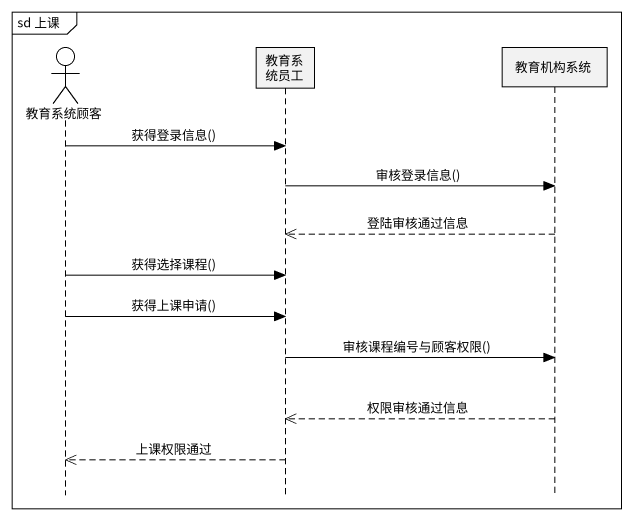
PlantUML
@startuml
mainframe sd 上课
hide footbox
actor 教育系统顾客
participant 教育系统员工
participant 教育机构系统

教育系统顾客 -> 教育系统员工 : 获得登录信息()
教育系统员工 -> 教育机构系统 : 审核登录信息()
教育机构系统 -->> 教育系统员工 : 登陆审核通过信息
教育系统顾客 -> 教育系统员工 : 获得选择课程()
教育系统顾客 -> 教育系统员工 : 获得上课申请()
教育系统员工 -> 教育机构系统 : 审核课程编号与顾客权限()
教育机构系统 -->> 教育系统员工 : 权限审核通过信息
教育系统员工 -->> 教育系统顾客 : 上课权限通过
@enduml
